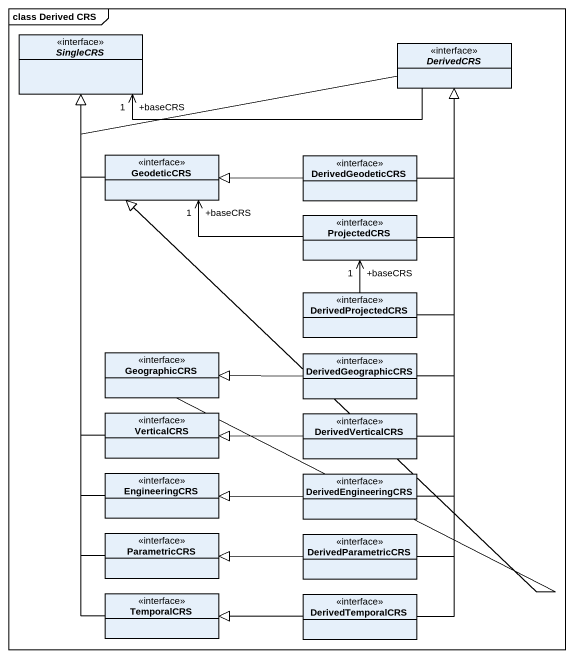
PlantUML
@startuml
mainframe class Derived CRS
hide circle
hide empty members
abstract class SingleCRS <<interface>>
abstract class DerivedCRS <<interface>>
class GeodeticCRS <<interface>>
class DerivedGeodeticCRS <<interface>>
class ProjectedCRS <<interface>>
class DerivedProjectedCRS <<interface>>
class GeographicCRS <<interface>>
class DerivedGeographicCRS <<interface>>
class VerticalCRS <<interface>>
class DerivedVerticalCRS <<interface>>
class EngineeringCRS <<interface>>
class DerivedEngineeringCRS <<interface>>
class ParametricCRS <<interface>>
class DerivedParametricCRS <<interface>>
class TemporalCRS <<interface>>
class DerivedTemporalCRS <<interface>>
SingleCRS "+baseCRS\n1" <-right- DerivedCRS
DerivedCRS -left-|> SingleCRS
GeodeticCRS -up-|> SingleCRS
DerivedGeodeticCRS -up-|> DerivedCRS
DerivedGeodeticCRS -left-|> GeodeticCRS
ProjectedCRS -up-|> DerivedCRS
ProjectedCRS -left-> "+baseCRS\n1" GeodeticCRS
DerivedProjectedCRS -up-|> DerivedCRS
DerivedProjectedCRS -up-> "+baseCRS\n1" ProjectedCRS
GeographicCRS -up-|> GeodeticCRS
DerivedGeographicCRS -up-|> DerivedCRS
DerivedGeographicCRS -left-|> GeographicCRS
VerticalCRS -up-|> SingleCRS
DerivedVerticalCRS -up-|> DerivedCRS
DerivedVerticalCRS -left-|> VerticalCRS
EngineeringCRS -up-|> SingleCRS
DerivedEngineeringCRS -up-|> DerivedCRS
DerivedEngineeringCRS -left-|> EngineeringCRS
ParametricCRS -up-|> SingleCRS
DerivedParametricCRS -up-|> DerivedCRS
DerivedParametricCRS -left-|> ParametricCRS
TemporalCRS -up-|> SingleCRS
DerivedTemporalCRS -up-|> DerivedCRS
DerivedTemporalCRS -left-|> TemporalCRS
@enduml
